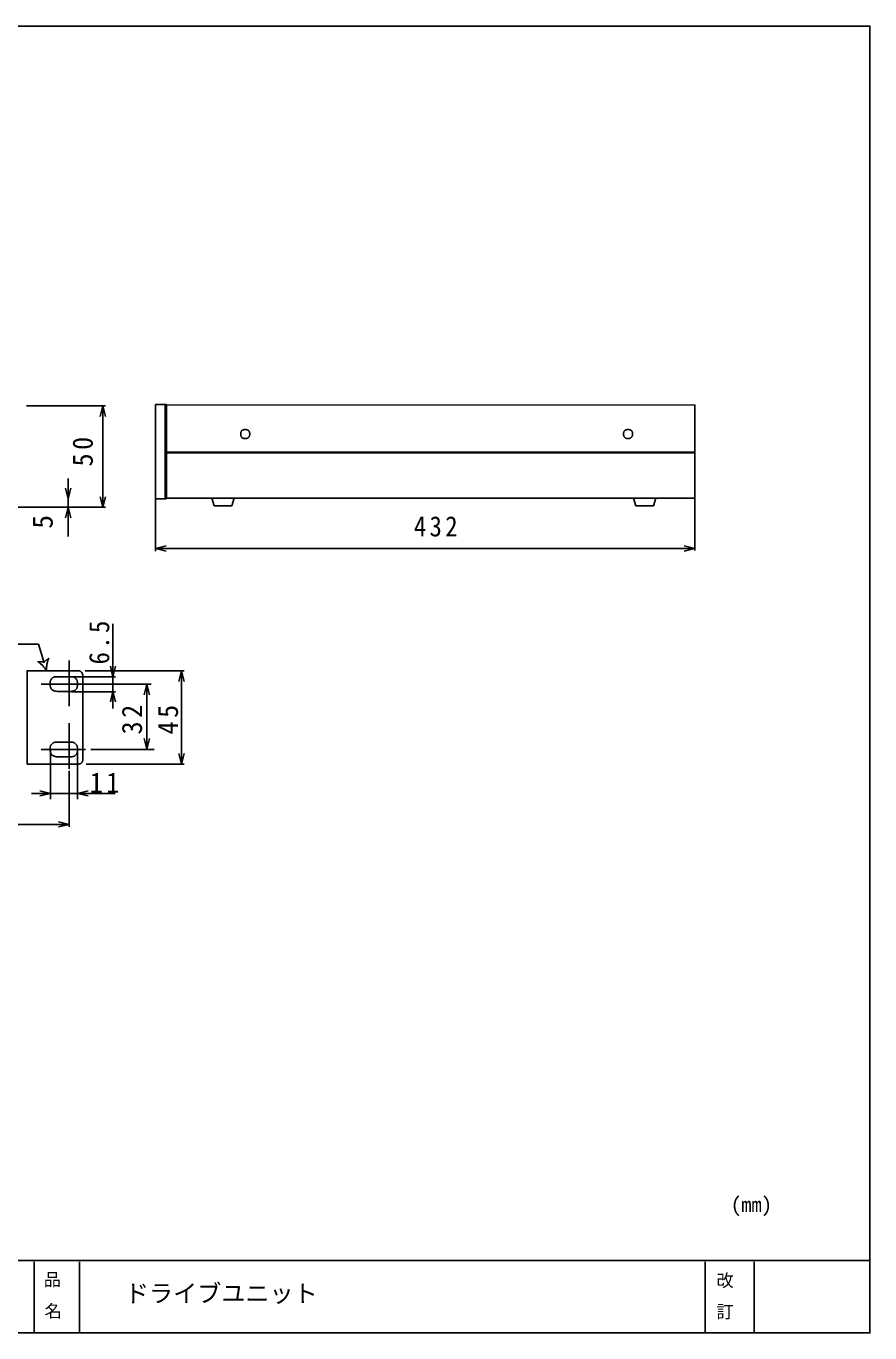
# Model space of a CAD drawing. Units: millimetres on the paper. Extents: x -142 to 142, y -95 to 95.
# Drawn here: x 19.3 to 141.8, y -94.8 to 94.8 of the extents above; entities that cross this region are included whole.
import ezdxf
from ezdxf.enums import TextEntityAlignment as Align

# ---------------------------------------------------------------- set-up
doc = ezdxf.new("R2010")
doc.units = ezdxf.units.MM
for name, color, linetype in [('0-0_0', 7, 'Continuous'), ('0-1_外形線', 7, 'Continuous'), ('0-3_枠', 7, 'Continuous')]:
    doc.layers.add(name, color=color, linetype=linetype)
doc.styles.add('ＭＳ ゴシック', font='')
doc.styles.get('ＭＳ ゴシック').set_extended_font_data('MS Gothic')

msp = doc.modelspace()

# ---------------------------------------------------------------- linework, layer by layer
at = {"layer": '0-0_0'}
for p, q in [((19.392, 39.702), (30.845, 39.702)), ((30.463, 39.702), (30.081, 38.173)), ((30.463, 39.702), (30.843, 38.173)), ((30.463, 39.535), (30.463, 25.189)), ((39.533, 33.03), (116.404, 33.017)), ((39.533, 32.912), (116.404, 32.899)), ((25.45, 25.017), (25.45, 29.161)), ((25.45, 26.22), (25.07, 27.75)), ((25.45, 26.22), (25.832, 27.75)), ((116.404, 18.745), (116.404, 26.556)), ((13.171, 25.003), (30.843, 25.003)), ((25.45, 25.017), (25.068, 23.487)), ((25.45, 25.017), (25.83, 23.487)), ((25.45, 24.876), (25.45, 20.734)), ((30.463, 25.003), (30.083, 26.533)), ((30.463, 25.003), (30.845, 26.533)), ((38.123, 18.628), (38.123, 26.439)), ((38.125, 19.01), (39.654, 19.39)), ((38.125, 19.01), (39.654, 18.628)), ((116.404, 19.01), (114.874, 18.63)), ((31.942, 8.101), (31.942, 0.632)), ((25.564, -3.848), (25.564, 2.765)), ((31.942, 0.399), (31.561, 1.928)), ((31.942, 0.399), (32.323, 1.928)), ((26.033, 0.399), (32.323, 0.399)), ((27.922, 1.257), (42.256, 1.257)), ((31.942, 0.399), (31.942, -1.768)), ((41.875, 1.259), (41.493, -0.271)), ((41.875, 1.259), (42.256, -0.271)), ((41.875, 1.062), (41.875, -12.065)), ((21.517, -0.662), (28.324, -0.662)), ((25.944, -1.768), (32.323, -1.768)), ((28.324, -0.662), (37.492, -0.662)), ((31.942, -1.719), (31.561, -3.249)), ((31.942, -1.719), (32.323, -3.249)), ((36.862, -0.684), (36.48, -2.214)), ((36.862, -0.684), (37.243, -2.214)), ((36.862, -0.84), (36.862, -9.828)), ((31.942, -1.922), (31.942, -4.207)), ((25.564, -12.952), (25.564, -6.338)), ((36.862, -10.096), (36.482, -8.566)), ((36.862, -10.096), (37.244, -8.566)), ((21.517, -10.171), (27.959, -10.171)), ((22.86, -17.357), (22.86, -10.211)), ((26.796, -17.357), (26.796, -10.211)), ((28.752, -10.171), (37.921, -10.171)), ((41.875, -12.275), (41.495, -10.745)), ((41.875, -12.275), (42.257, -10.745)), ((25.575, -21.409), (25.564, -13.259)), ((28.061, -12.314), (42.256, -12.314)), ((22.743, -16.527), (20.114, -16.527)), ((22.86, -16.527), (21.33, -16.145)), ((22.86, -16.527), (21.33, -16.907)), ((26.794, -16.527), (22.86, -16.527)), ((26.794, -16.527), (28.324, -16.147)), ((26.794, -16.527), (28.324, -16.909)), ((26.921, -16.527), (32.25, -16.527)), ((25.575, -21.028), (24.046, -20.647)), ((-115.97, -21.028), (25.367, -21.028)), ((25.575, -21.028), (24.046, -21.409))]:
    msp.add_line(p, q, dxfattribs=at)
for points in [[(39.734, 26.22), (38.123, 26.22), (38.123, 39.906), (39.734, 39.906)], [(116.404, 26.338), (39.533, 26.338), (39.533, 39.851), (116.404, 39.838)], [(49.196, 25.228), (46.638, 25.228), (46.285, 26.33), (49.549, 26.33)], [(110.403, 25.228), (107.845, 25.228), (107.492, 26.33), (110.755, 26.33)]]:
    msp.add_lwpolyline(points, close=True, dxfattribs=at)
for points in [[(51.141, 34.978), (51.029, 34.983), (50.932, 34.998), (50.849, 35.02), (50.778, 35.05), (50.718, 35.085), (50.668, 35.124), (50.627, 35.166), (50.593, 35.21), (50.566, 35.255), (50.545, 35.298), (50.528, 35.341), (50.515, 35.383), (50.506, 35.424), (50.5, 35.465), (50.497, 35.505), (50.495, 35.545), (50.494, 35.585), (50.494, 35.625), (50.494, 35.664), (50.494, 35.704), (50.496, 35.743), (50.498, 35.783), (50.502, 35.821), (50.508, 35.859), (50.517, 35.897), (50.528, 35.934), (50.542, 35.971), (50.56, 36.006), (50.581, 36.04), (50.605, 36.073), (50.632, 36.104), (50.661, 36.133), (50.692, 36.16), (50.725, 36.184), (50.759, 36.205), (50.795, 36.223), (50.831, 36.237), (50.868, 36.248), (50.906, 36.257)], [(50.906, 36.257), (50.944, 36.263), (50.983, 36.267), (51.022, 36.269), (51.061, 36.271), (51.101, 36.271), (51.141, 36.271), (51.18, 36.271), (51.22, 36.271), (51.259, 36.269), (51.299, 36.267), (51.337, 36.263), (51.376, 36.257), (51.413, 36.248), (51.45, 36.237), (51.487, 36.223), (51.522, 36.205), (51.556, 36.184), (51.589, 36.16), (51.62, 36.133), (51.65, 36.104), (51.676, 36.073), (51.7, 36.04), (51.721, 36.006), (51.739, 35.971), (51.754, 35.934), (51.765, 35.897), (51.773, 35.859), (51.779, 35.821), (51.783, 35.783), (51.786, 35.743), (51.787, 35.704), (51.787, 35.664), (51.788, 35.625), (51.787, 35.585), (51.787, 35.545), (51.785, 35.505), (51.781, 35.465), (51.775, 35.424), (51.766, 35.383)], [(106.703, 34.978), (106.592, 34.983), (106.495, 34.998), (106.412, 35.02), (106.34, 35.05), (106.281, 35.085), (106.23, 35.124), (106.189, 35.166), (106.156, 35.21), (106.129, 35.255), (106.107, 35.298), (106.09, 35.341), (106.078, 35.383), (106.069, 35.424), (106.063, 35.465), (106.059, 35.505), (106.057, 35.545), (106.057, 35.585), (106.056, 35.625), (106.056, 35.664), (106.057, 35.704), (106.058, 35.743), (106.061, 35.783), (106.065, 35.821), (106.071, 35.859), (106.079, 35.897), (106.09, 35.934), (106.105, 35.971), (106.122, 36.006), (106.144, 36.04), (106.168, 36.073), (106.194, 36.104), (106.223, 36.133), (106.255, 36.16), (106.287, 36.184), (106.322, 36.205), (106.357, 36.223), (106.394, 36.237), (106.431, 36.248), (106.468, 36.257)], [(106.468, 36.257), (106.507, 36.263), (106.545, 36.267), (106.585, 36.269), (106.624, 36.271), (106.664, 36.271), (106.703, 36.271), (106.743, 36.271), (106.782, 36.271), (106.822, 36.269), (106.861, 36.267), (106.9, 36.263), (106.938, 36.257), (106.976, 36.248), (107.013, 36.237), (107.049, 36.223), (107.085, 36.205), (107.119, 36.184), (107.152, 36.16), (107.183, 36.133), (107.212, 36.104), (107.239, 36.073), (107.263, 36.04), (107.284, 36.006), (107.302, 35.971), (107.316, 35.934), (107.327, 35.897), (107.336, 35.859), (107.342, 35.821), (107.346, 35.783), (107.348, 35.743), (107.35, 35.704), (107.35, 35.664), (107.35, 35.625), (107.35, 35.585), (107.349, 35.545), (107.347, 35.505), (107.344, 35.465), (107.338, 35.424), (107.329, 35.383)], [(51.766, 35.383), (51.753, 35.341), (51.737, 35.298), (51.715, 35.255), (51.688, 35.21), (51.655, 35.166), (51.613, 35.124), (51.563, 35.085), (51.503, 35.05), (51.432, 35.02), (51.349, 34.998), (51.252, 34.983), (51.141, 34.978)], [(107.329, 35.383), (107.316, 35.341), (107.299, 35.298), (107.278, 35.255), (107.251, 35.21), (107.217, 35.166), (107.176, 35.124), (107.126, 35.085), (107.066, 35.05), (106.995, 35.02), (106.911, 34.998), (106.815, 34.983), (106.703, 34.978)], [(38.332, 19.01), (116.404, 19.01), (114.874, 19.392)], [(14.8, 5.121), (21.133, 5.121), (21.959, 2.408)], [(22.27, 1.387), (22.165, 1.523), (22.065, 1.646), (21.971, 1.759), (21.882, 1.86), (21.798, 1.952), (21.719, 2.035), (21.645, 2.109), (21.574, 2.176), (21.508, 2.236), (21.445, 2.29), (21.386, 2.338), (21.331, 2.382), (21.281, 2.42), (21.234, 2.453), (21.193, 2.481), (21.156, 2.506), (21.124, 2.526), (21.097, 2.543), (21.076, 2.557), (21.06, 2.567), (21.052, 2.575), (21.05, 2.58), (21.057, 2.583), (21.072, 2.585), (21.096, 2.584), (21.13, 2.583), (21.174, 2.581), (21.229, 2.578), (21.292, 2.575), (21.361, 2.571), (21.435, 2.567), (21.509, 2.563), (21.582, 2.56), (21.652, 2.556), (21.715, 2.553), (21.77, 2.55), (21.814, 2.548), (21.849, 2.546), (21.875, 2.545)], [(21.875, 2.545), (21.893, 2.544), (21.906, 2.543), (21.913, 2.543), (21.917, 2.542), (21.919, 2.542), (21.919, 2.542), (21.919, 2.542), (21.92, 2.543), (21.923, 2.546), (21.929, 2.55), (21.939, 2.558), (21.954, 2.569), (21.975, 2.584), (22.003, 2.605), (22.038, 2.632), (22.082, 2.665), (22.133, 2.702), (22.188, 2.744), (22.247, 2.788), (22.306, 2.833), (22.365, 2.877), (22.42, 2.918), (22.471, 2.956), (22.515, 2.989), (22.551, 3.016), (22.578, 3.035), (22.598, 3.049), (22.611, 3.056), (22.618, 3.057), (22.62, 3.052), (22.617, 3.041), (22.61, 3.023), (22.599, 3), (22.587, 2.972), (22.571, 2.937), (22.554, 2.896), (22.536, 2.849), (22.516, 2.795), (22.495, 2.736)], [(22.495, 2.736), (22.473, 2.669), (22.451, 2.596), (22.429, 2.516), (22.408, 2.429), (22.386, 2.334), (22.366, 2.231), (22.346, 2.118), (22.328, 1.995), (22.311, 1.862), (22.295, 1.716), (22.282, 1.558), (22.27, 1.387)], [(19.844, 1.259), (19.691, 1.259), (19.589, 1.259), (19.527, 1.259), (19.495, 1.259), (19.484, 1.259), (19.482, 1.259), (19.482, 1.256), (19.482, 1.234), (19.482, 1.175), (19.482, 1.061), (19.482, 0.872), (19.482, 0.59), (19.482, 0.197), (19.482, -0.326), (19.482, -0.997), (19.482, -1.826), (19.482, -2.785), (19.482, -3.837), (19.482, -4.945), (19.482, -6.071), (19.482, -7.179), (19.482, -8.231), (19.482, -9.19), (19.482, -10.019), (19.482, -10.691), (19.482, -11.214), (19.482, -11.607), (19.482, -11.888), (19.482, -12.077), (19.482, -12.191), (19.482, -12.25), (19.482, -12.272), (19.482, -12.275), (19.484, -12.275), (19.495, -12.275), (19.527, -12.275), (19.589, -12.275), (19.691, -12.275), (19.844, -12.275)], [(27.561, 0.506), (27.555, 0.636), (27.538, 0.749), (27.512, 0.846), (27.478, 0.929), (27.437, 0.998), (27.391, 1.056), (27.342, 1.104), (27.291, 1.143), (27.239, 1.175), (27.189, 1.2), (27.14, 1.219), (27.093, 1.234), (27.049, 1.244), (27.007, 1.251), (26.969, 1.256), (26.934, 1.258), (26.904, 1.259), (26.878, 1.259), (26.856, 1.259), (26.828, 1.259), (26.784, 1.259), (26.714, 1.259), (26.606, 1.259), (26.45, 1.259), (26.235, 1.259), (25.952, 1.259), (25.588, 1.259), (25.139, 1.259), (24.62, 1.259), (24.05, 1.259), (23.45, 1.259), (22.841, 1.259), (22.241, 1.259), (21.671, 1.259), (21.152, 1.259), (20.703, 1.259), (20.34, 1.259), (20.057, 1.259), (19.844, 1.259)], [(23.888, -1.719), (23.705, -1.711), (23.547, -1.687), (23.41, -1.65), (23.293, -1.601), (23.195, -1.544), (23.113, -1.479), (23.045, -1.41), (22.99, -1.338), (22.946, -1.265), (22.911, -1.194), (22.883, -1.124), (22.862, -1.055), (22.848, -0.987), (22.838, -0.92), (22.832, -0.854), (22.829, -0.789), (22.827, -0.723), (22.827, -0.658), (22.827, -0.593), (22.828, -0.528), (22.83, -0.463), (22.834, -0.399), (22.841, -0.336), (22.851, -0.273), (22.865, -0.211), (22.883, -0.15), (22.906, -0.091), (22.936, -0.032), (22.97, 0.024), (23.01, 0.078), (23.054, 0.129), (23.101, 0.176), (23.153, 0.22), (23.206, 0.26), (23.263, 0.294), (23.321, 0.323), (23.38, 0.347), (23.44, 0.365), (23.499, 0.379)], [(23.499, 0.379), (23.557, 0.389), (23.613, 0.395), (23.664, 0.399), (23.712, 0.401), (23.754, 0.402), (23.79, 0.402), (23.82, 0.402), (23.845, 0.402), (23.87, 0.402), (23.898, 0.402), (23.932, 0.402), (23.975, 0.402), (24.031, 0.402), (24.103, 0.402), (24.195, 0.402), (24.308, 0.402), (24.439, 0.402), (24.582, 0.402), (24.733, 0.402), (24.887, 0.402), (25.038, 0.402), (25.181, 0.402), (25.312, 0.402), (25.425, 0.402), (25.517, 0.402), (25.589, 0.402), (25.645, 0.402), (25.688, 0.402), (25.722, 0.402), (25.75, 0.402), (25.775, 0.402), (25.801, 0.402), (25.83, 0.402), (25.866, 0.402), (25.909, 0.401), (25.956, 0.399), (26.008, 0.395), (26.064, 0.389), (26.122, 0.379)], [(26.122, 0.379), (26.181, 0.365), (26.241, 0.347), (26.3, 0.323), (26.359, 0.294), (26.415, 0.26), (26.469, 0.22), (26.52, 0.176), (26.568, 0.129), (26.611, 0.078), (26.651, 0.024), (26.686, -0.032), (26.715, -0.091), (26.738, -0.15), (26.757, -0.211), (26.77, -0.273), (26.78, -0.336), (26.787, -0.399), (26.791, -0.463), (26.793, -0.528), (26.794, -0.593), (26.794, -0.658), (26.794, -0.723), (26.793, -0.788), (26.791, -0.853), (26.787, -0.917), (26.78, -0.98), (26.77, -1.043), (26.757, -1.105), (26.738, -1.166), (26.715, -1.225), (26.686, -1.284), (26.651, -1.34), (26.611, -1.394), (26.568, -1.445), (26.52, -1.493), (26.469, -1.537), (26.415, -1.576), (26.359, -1.611), (26.3, -1.64)], [(27.505, -11.925), (27.522, -11.883), (27.535, -11.841), (27.545, -11.799), (27.552, -11.758), (27.556, -11.718), (27.559, -11.682), (27.561, -11.648), (27.561, -11.618), (27.561, -11.592), (27.561, -11.568), (27.561, -11.523), (27.561, -11.432), (27.561, -11.271), (27.561, -11.014), (27.561, -10.635), (27.561, -10.109), (27.561, -9.411), (27.561, -8.516), (27.561, -7.414), (27.561, -6.164), (27.561, -4.84), (27.561, -3.516), (27.561, -2.266), (27.561, -1.165), (27.561, -0.286), (27.561, 0.296), (27.561, 0.506)], [(26.3, -1.64), (26.241, -1.664), (26.181, -1.682), (26.122, -1.696), (26.064, -1.706), (26.008, -1.712), (25.956, -1.716), (25.909, -1.718), (25.866, -1.719), (25.83, -1.719), (25.8, -1.719), (25.773, -1.719), (25.744, -1.719), (25.709, -1.719), (25.662, -1.719), (25.599, -1.719), (25.517, -1.719), (25.409, -1.719), (25.271, -1.719), (25.102, -1.719), (24.911, -1.719), (24.708, -1.719), (24.504, -1.719), (24.313, -1.719), (24.144, -1.719), (24.009, -1.719), (23.92, -1.719), (23.888, -1.719)], [(23.888, -11.214), (23.705, -11.206), (23.547, -11.182), (23.41, -11.144), (23.293, -11.096), (23.195, -11.038), (23.113, -10.974), (23.045, -10.905), (22.99, -10.833), (22.946, -10.76), (22.911, -10.689), (22.883, -10.619), (22.862, -10.55), (22.848, -10.482), (22.838, -10.415), (22.832, -10.349), (22.829, -10.283), (22.827, -10.218), (22.827, -10.153), (22.827, -10.088), (22.828, -10.023), (22.83, -9.958), (22.834, -9.894), (22.841, -9.83), (22.851, -9.767), (22.865, -9.706), (22.883, -9.645), (22.906, -9.585), (22.936, -9.527), (22.97, -9.47), (23.01, -9.416), (23.054, -9.365), (23.101, -9.318), (23.153, -9.274), (23.206, -9.234), (23.263, -9.2), (23.321, -9.17), (23.38, -9.147), (23.44, -9.128), (23.499, -9.115)], [(23.499, -9.115), (23.557, -9.105), (23.613, -9.098), (23.664, -9.094), (23.712, -9.092), (23.754, -9.091), (23.79, -9.091), (23.82, -9.091), (23.845, -9.091), (23.87, -9.091), (23.898, -9.091), (23.932, -9.091), (23.975, -9.091), (24.031, -9.091), (24.103, -9.091), (24.195, -9.091), (24.308, -9.091), (24.439, -9.091), (24.582, -9.091), (24.733, -9.091), (24.887, -9.091), (25.038, -9.091), (25.181, -9.091), (25.312, -9.091), (25.425, -9.091), (25.517, -9.091), (25.589, -9.091), (25.645, -9.091), (25.688, -9.091), (25.722, -9.091), (25.75, -9.091), (25.775, -9.091), (25.801, -9.091), (25.83, -9.091), (25.866, -9.091), (25.909, -9.092), (25.956, -9.094), (26.008, -9.098), (26.064, -9.105), (26.122, -9.115)], [(26.122, -9.115), (26.181, -9.128), (26.241, -9.147), (26.3, -9.17), (26.359, -9.2), (26.415, -9.234), (26.469, -9.274), (26.52, -9.318), (26.568, -9.365), (26.611, -9.416), (26.651, -9.47), (26.686, -9.527), (26.715, -9.585), (26.738, -9.645), (26.757, -9.706), (26.77, -9.767), (26.78, -9.83), (26.787, -9.894), (26.791, -9.958), (26.793, -10.023), (26.794, -10.088), (26.794, -10.153), (26.794, -10.218), (26.793, -10.283), (26.791, -10.348), (26.787, -10.412), (26.78, -10.475), (26.77, -10.538), (26.757, -10.6), (26.738, -10.661), (26.715, -10.721), (26.686, -10.779), (26.651, -10.835), (26.611, -10.889), (26.568, -10.94), (26.52, -10.988), (26.469, -11.032), (26.415, -11.071), (26.359, -11.106), (26.3, -11.135)], [(26.3, -11.135), (26.241, -11.158), (26.181, -11.177), (26.122, -11.191), (26.064, -11.2), (26.008, -11.207), (25.956, -11.211), (25.909, -11.213), (25.866, -11.214), (25.83, -11.214), (25.8, -11.214), (25.773, -11.214), (25.744, -11.214), (25.709, -11.214), (25.662, -11.214), (25.599, -11.214), (25.517, -11.214), (25.409, -11.214), (25.271, -11.214), (25.102, -11.214), (24.911, -11.214), (24.708, -11.214), (24.504, -11.214), (24.313, -11.214), (24.144, -11.214), (24.009, -11.214), (23.92, -11.214), (23.888, -11.214)], [(19.844, -12.275), (20.057, -12.275), (20.34, -12.275), (20.703, -12.275), (21.152, -12.275), (21.671, -12.275), (22.241, -12.275), (22.841, -12.275), (23.45, -12.275), (24.05, -12.275), (24.62, -12.275), (25.139, -12.275), (25.588, -12.275), (25.952, -12.275), (26.235, -12.275), (26.45, -12.275), (26.606, -12.275), (26.714, -12.275), (26.784, -12.275), (26.828, -12.275), (26.856, -12.275), (26.878, -12.275), (26.904, -12.275), (26.934, -12.274), (26.968, -12.273), (27.004, -12.27), (27.044, -12.265), (27.085, -12.258), (27.127, -12.249), (27.169, -12.236), (27.211, -12.219), (27.253, -12.198), (27.293, -12.174), (27.331, -12.146), (27.367, -12.115), (27.401, -12.081), (27.432, -12.044), (27.46, -12.006), (27.484, -11.966), (27.505, -11.925)]]:
    msp.add_lwpolyline(points, dxfattribs=at)
at = {"layer": '0-3_枠'}
for p, q in [((141.803, -84.358), (-141.803, -84.354)), ((20.51, -84.522), (20.51, -94.842)), ((27.092, -84.522), (27.092, -94.842)), ((117.874, -84.522), (117.874, -94.842)), ((124.987, -84.522), (124.987, -94.842))]:
    msp.add_line(p, q, dxfattribs=at)
msp.add_lwpolyline([(-141.803, 94.842), (141.803, 94.842), (141.803, -94.842), (-141.803, -94.842)], close=True, dxfattribs=at)

# ---------------------------------------------------------------- texts
at = {"layer": '0-0_0', "style": 'ＭＳ ゴシック'}
msp.add_text('5', height=2.933, rotation=90, dxfattribs=at).set_placement((24.068, 21.887), align=Align.BOTTOM_LEFT)
at = {"layer": '0-0_0', "char_height": 2.933, "attachment_point": 7, "rotation": 90, "style": 'ＭＳ ゴシック'}
for s, insert in [('\\T1.27;\\W0.95;50', (29.056, 30.923)), ('\\T1.27;\\W0.9;6.5', (31.448, 2.182)), ('\\T1.27;\\W0.95;32', (36.204, -7.977)), ('\\T1.27;\\W0.95;45', (41.431, -7.977))]:
    msp.add_mtext(s, dxfattribs=dict(at, insert=insert))
at = {"layer": '0-0_0', "char_height": 2.933, "attachment_point": 7, "style": 'ＭＳ ゴシック'}
for s, insert in [('\\T1.27;\\W0.9;432', (75.612, 20.722)), ('\\T1.27;\\W0.95;11', (28.57, -16.433))]:
    msp.add_mtext(s, dxfattribs=dict(at, insert=insert))
at = {"layer": '0-1_外形線', "style": 'ＭＳ ゴシック'}
msp.add_text('ドライブユニット', height=2.566, dxfattribs=at).set_placement((33.667, -91.156), align=Align.BOTTOM_LEFT)
at = {"layer": '0-3_枠', "style": 'ＭＳ ゴシック'}
for s, height, p in [('(mm)', 2.199, (121.616, -77.977)), ('品', 1.833, (21.897, -88.569)), ('改', 1.833, (119.527, -88.697)), ('名', 1.833, (22.011, -93.148)), ('訂', 1.833, (119.527, -93.233))]:
    msp.add_text(s, height=height, dxfattribs=at).set_placement(p, align=Align.BOTTOM_LEFT)

doc.saveas('drawing.dxf')
